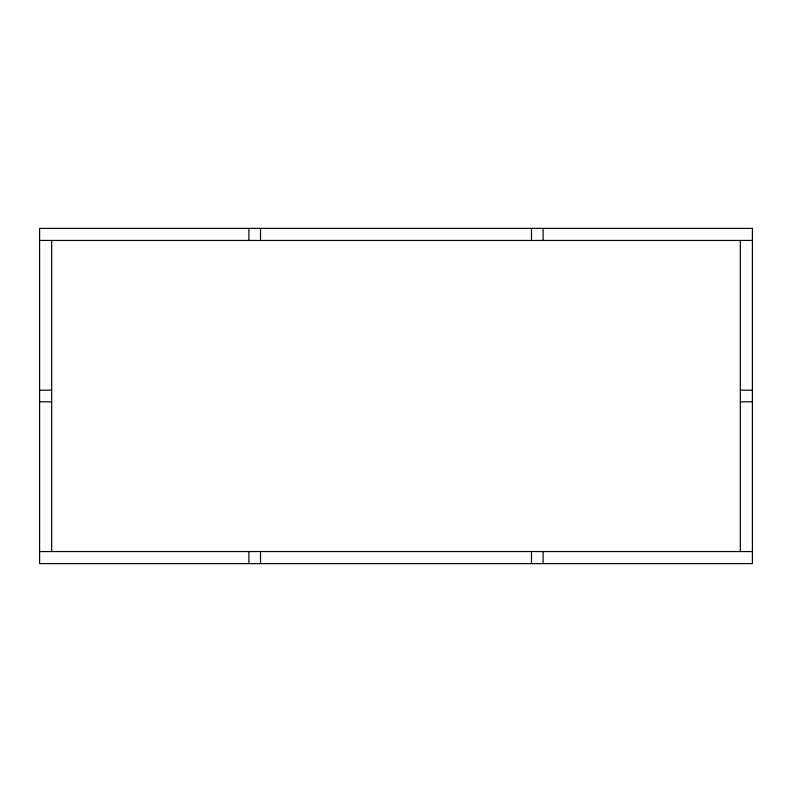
<?xml version="1.0" encoding="UTF-8"?>
<svg xmlns="http://www.w3.org/2000/svg" width="792" height="792" viewBox="0 0 792 792"><rect width="100%" height="100%" fill="white"/><g stroke="black" fill="none" stroke-linecap="round" stroke-linejoin="round"><path stroke-width="1.19" d="M39.6 240.441L752.4 240.441M39.6 390.208L51.668 390.208M740.332 390.208L752.4 390.208M39.6 401.792L51.668 401.792M740.332 401.792L752.4 401.792M39.6 551.559L752.4 551.559M740.332 240.441L740.332 551.559M543.094 228.373L543.094 240.441M543.094 551.559L543.094 563.627M531.511 228.373L531.511 240.441M531.511 551.559L531.511 563.627M260.489 228.373L260.489 240.441M260.489 551.559L260.489 563.627M248.906 228.373L248.906 240.441M248.906 551.559L248.906 563.627M51.668 240.441L51.668 551.559M752.4 228.373L39.6 228.373L39.6 563.627L752.4 563.627L752.4 228.373"/></g></svg>
